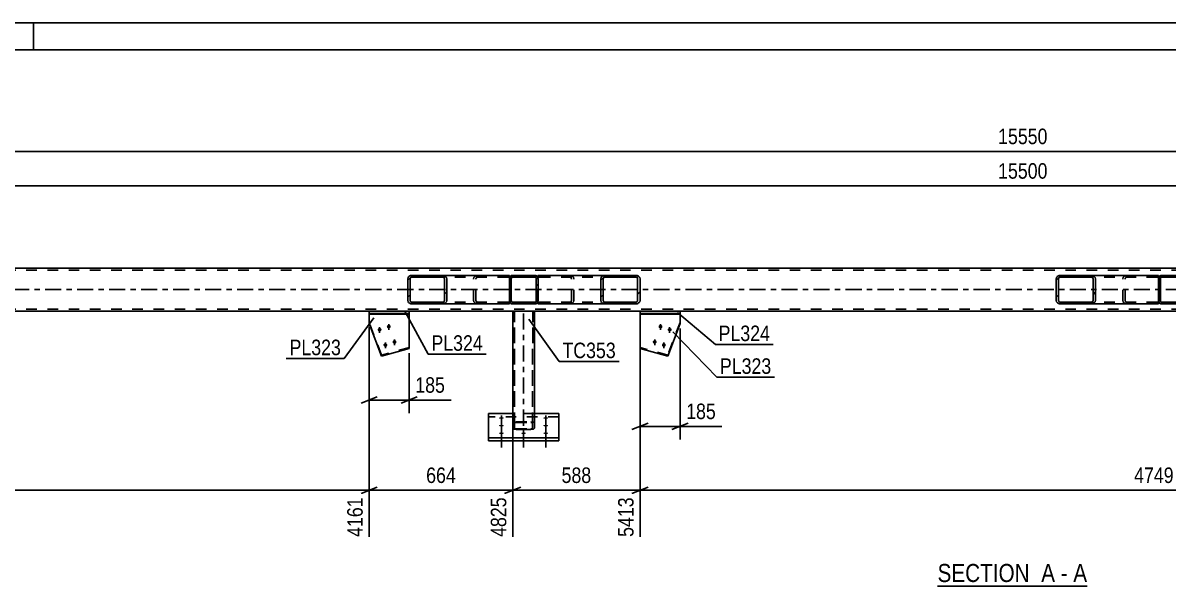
# Model space of a CAD drawing. Header units: millimetres. Extents: x -107 to 734, y -429 to 165.
# Drawn here: x 102.5 to 314.1, y 61.3 to 165.3 of the extents above; entities that cross this region are included whole.
import ezdxf

# ---------------------------------------------------------------- set-up
doc = ezdxf.new("R2010")
doc.units = ezdxf.units.MM
doc.linetypes.add('DXK_LINE_DOT2', pattern=[3.9198, 1.9599, -1.9599])
doc.linetypes.add('DXK_LINE_DOT3', pattern=[5.9187, 2.979, -0.9799, 0.9799, -0.9799])
doc.styles.add('Arial Narrow', font='ARIALN.TTF', dxfattribs={"height": 0.2})

# ---------------------------------------------------------------- blocks, each defined once
blk = doc.blocks.new('Unknown-761544594-1163')
at = {"color": 5, "linetype": 'Continuous'}
for p, q in [((734.4, 165.33), (-106.6, 165.33)), ((104.4, 160.33), (104.4, 165.33)), ((729.4, 160.33), (-101.6, 160.33))]:
    blk.add_line(p, q, dxfattribs=at)
blk = doc.blocks.new('Unknown-761544594-19 - 4872')
at = {"color": 6, "linetype": 'Continuous'}
blk.add_line((271.52, 61.31), (299.17, 61.31), dxfattribs=at)
at = {"color": 0, "linetype": 'Continuous'}
blk.add_wipeout([(289.63, 62.06), (289.63, 65.56), (271.52, 65.56), (271.52, 62.06)], dxfattribs=at)
at = {"color": 7, "linetype": 'Continuous', "style": 'Arial Narrow'}
blk.add_text('SECTION ', height=3.34, dxfattribs=at).set_placement((271.52, 62.06))
at = {"color": 0, "linetype": 'Continuous'}
blk.add_wipeout([(293.24, 62.06), (293.24, 65.56), (290.68, 65.56), (290.68, 62.06)], dxfattribs=at)
at = {"color": 7, "linetype": 'Continuous', "style": 'Arial Narrow'}
blk.add_text('A', height=3.34, dxfattribs=at).set_placement((290.68, 62.06))
at = {"color": 0, "linetype": 'Continuous'}
blk.add_wipeout([(295.56, 62.06), (295.56, 65.56), (294.29, 65.56), (294.29, 62.06)], dxfattribs=at)
at = {"color": 7, "linetype": 'Continuous', "style": 'Arial Narrow'}
blk.add_text('-', height=3.34, dxfattribs=at).set_placement((294.29, 62.06))
at = {"color": 0, "linetype": 'Continuous'}
blk.add_wipeout([(299.17, 62.06), (299.17, 65.56), (296.61, 65.56), (296.61, 62.06)], dxfattribs=at)
at = {"color": 7, "linetype": 'Continuous', "style": 'Arial Narrow'}
blk.add_text('A', height=3.34, dxfattribs=at).set_placement((296.61, 62.06))
blk = doc.blocks.new('Part-761544594-5014 - 4872')
at = {"color": 2, "linetype": 'Continuous'}
for p, q in [((166.46, 111.68), (166.46, 111.68)), ((166.46, 111.68), (166.46, 111.52)), ((166.46, 109.99), (166.46, 111.52)), ((166.46, 111.52), (173.85, 111.52)), ((166.46, 109.82), (166.46, 111.52)), ((173.85, 111.52), (173.85, 111.66)), ((173.85, 105.21), (173.85, 111.52)), ((166.46, 109.82), (168.73, 103.8)), ((168.73, 103.8), (173.85, 105.21))]:
    blk.add_line(p, q, dxfattribs=at)
at = {"color": 7, "linetype": 'DXK_LINE_DOT2'}
for p, q in [((166.46, 111.68), (173.85, 111.68)), ((166.46, 111.52), (166.46, 111.68)), ((173.85, 111.68), (173.85, 105.38)), ((173.85, 111.66), (173.85, 111.68)), ((168.73, 103.97), (166.46, 109.99)), ((166.46, 109.99), (166.46, 109.82)), ((173.85, 105.38), (168.73, 103.97)), ((168.73, 103.97), (168.73, 103.8)), ((173.85, 105.38), (173.85, 105.21))]:
    blk.add_line(p, q, dxfattribs=at)
blk = doc.blocks.new('Bolt-761544594-4890 - 4872')
at = {"linetype": 'Continuous'}
for points in [[(190.89, 92.2), (190.8, 92.2), (190.71, 92.21), (190.63, 92.23), (190.56, 92.25), (190.51, 92.27), (190.47, 92.3), (190.45, 92.33), (190.45, 92.36), (190.47, 92.39), (190.51, 92.42), (190.56, 92.45), (190.63, 92.47), (190.71, 92.48), (190.8, 92.49), (190.89, 92.5), (190.98, 92.49), (191.07, 92.48), (191.15, 92.47), (191.22, 92.45), (191.27, 92.42), (191.31, 92.39), (191.33, 92.36), (191.33, 92.33), (191.31, 92.3), (191.27, 92.27), (191.22, 92.25), (191.15, 92.23), (191.07, 92.21), (190.98, 92.2)], [(190.89, 90.79), (190.8, 90.8), (190.71, 90.81), (190.63, 90.82), (190.57, 90.84), (190.51, 90.87), (190.47, 90.9), (190.46, 90.93), (190.46, 90.96), (190.47, 90.99), (190.51, 91.02), (190.57, 91.05), (190.63, 91.07), (190.71, 91.08), (190.8, 91.09), (190.89, 91.1), (190.98, 91.09), (191.07, 91.08), (191.15, 91.07), (191.22, 91.05), (191.27, 91.02), (191.31, 90.99), (191.33, 90.96), (191.33, 90.93), (191.31, 90.9), (191.27, 90.87), (191.22, 90.84), (191.15, 90.82), (191.07, 90.81), (190.98, 90.8)], [(199.09, 92.2), (199, 92.2), (198.91, 92.21), (198.83, 92.23), (198.76, 92.25), (198.71, 92.27), (198.67, 92.3), (198.65, 92.33), (198.65, 92.36), (198.67, 92.39), (198.71, 92.42), (198.76, 92.45), (198.83, 92.47), (198.91, 92.48), (199, 92.49), (199.09, 92.5), (199.18, 92.49), (199.27, 92.48), (199.35, 92.47), (199.42, 92.45), (199.47, 92.42), (199.51, 92.39), (199.53, 92.36), (199.53, 92.33), (199.51, 92.3), (199.47, 92.27), (199.42, 92.25), (199.35, 92.23), (199.27, 92.21), (199.18, 92.2)], [(199.09, 90.79), (199, 90.8), (198.91, 90.81), (198.83, 90.82), (198.77, 90.84), (198.71, 90.87), (198.67, 90.9), (198.66, 90.93), (198.66, 90.96), (198.67, 90.99), (198.71, 91.02), (198.77, 91.05), (198.83, 91.07), (198.91, 91.08), (199, 91.09), (199.09, 91.1), (199.18, 91.09), (199.27, 91.08), (199.35, 91.07), (199.42, 91.05), (199.47, 91.02), (199.51, 90.99), (199.53, 90.96), (199.53, 90.93), (199.51, 90.9), (199.47, 90.87), (199.42, 90.84), (199.35, 90.82), (199.27, 90.81), (199.18, 90.8)], [(190.9, 89.39), (190.81, 89.4), (190.72, 89.4), (190.64, 89.42), (190.57, 89.44), (190.52, 89.47), (190.48, 89.5), (190.46, 89.53), (190.46, 89.56), (190.48, 89.59), (190.52, 89.62), (190.57, 89.64), (190.64, 89.66), (190.72, 89.68), (190.81, 89.69), (190.9, 89.69), (190.99, 89.69), (191.08, 89.68), (191.16, 89.66), (191.22, 89.64), (191.28, 89.62), (191.32, 89.59), (191.34, 89.56), (191.34, 89.53), (191.32, 89.5), (191.28, 89.47), (191.22, 89.44), (191.16, 89.42), (191.08, 89.4), (190.99, 89.4)], [(195, 89.39), (194.91, 89.4), (194.82, 89.4), (194.74, 89.42), (194.67, 89.44), (194.62, 89.47), (194.58, 89.5), (194.56, 89.53), (194.56, 89.56), (194.58, 89.59), (194.62, 89.62), (194.67, 89.64), (194.74, 89.66), (194.82, 89.68), (194.91, 89.69), (195, 89.69), (195.09, 89.69), (195.18, 89.68), (195.26, 89.66), (195.32, 89.64), (195.38, 89.62), (195.42, 89.59), (195.44, 89.56), (195.44, 89.53), (195.42, 89.5), (195.38, 89.47), (195.32, 89.44), (195.26, 89.42), (195.18, 89.4), (195.09, 89.4)], [(199.1, 89.39), (199.01, 89.4), (198.92, 89.4), (198.84, 89.42), (198.77, 89.44), (198.72, 89.47), (198.68, 89.5), (198.66, 89.53), (198.66, 89.56), (198.68, 89.59), (198.72, 89.62), (198.77, 89.64), (198.84, 89.66), (198.92, 89.68), (199.01, 89.69), (199.1, 89.69), (199.19, 89.69), (199.28, 89.68), (199.36, 89.66), (199.42, 89.64), (199.48, 89.62), (199.52, 89.59), (199.54, 89.56), (199.54, 89.53), (199.52, 89.5), (199.48, 89.47), (199.42, 89.44), (199.36, 89.42), (199.28, 89.4), (199.19, 89.4)]]:
    blk.add_hatch(color=1, dxfattribs=at).paths.add_polyline_path(points)
at = {"color": 1, "linetype": 'Continuous'}
for p, q in [((190.89, 92.84), (190.89, 89.72)), ((190.89, 91.43), (190.89, 88.31)), ((199.09, 92.84), (199.09, 89.72)), ((199.09, 91.43), (199.09, 88.31)), ((190.9, 90.03), (190.9, 86.91)), ((195, 90.03), (195, 86.91)), ((199.1, 90.03), (199.1, 86.91))]:
    blk.add_line(p, q, dxfattribs=at)
at = {"color": 1, "linetype": 'DXK_LINE_DOT2'}
blk.add_line((194.99, 92.84), (194.99, 89.72), dxfattribs=at)
blk = doc.blocks.new('Part-761544594-5010 - 4872')
at = {"linetype": 'Continuous'}
h = blk.add_hatch(dxfattribs=at)
h.set_pattern_fill('', scale=0.7, style=0, pattern_type=0)
h.set_pattern_definition([(45, (174.4529, 118.7013), (-1.57154, 1.57154), [])])
h.paths.add_polyline_path([(179.94, 118.7), (174.45, 118.7), (174.12, 118.65), (173.83, 118.51), (173.64, 118.31), (173.58, 118.06), (173.58, 114.06), (173.64, 113.82), (173.83, 113.61), (174.12, 113.47), (174.45, 113.42), (179.94, 113.42), (180.27, 113.47), (180.56, 113.61), (180.75, 113.82), (180.82, 114.06), (180.82, 118.06), (180.75, 118.31), (180.56, 118.51), (180.27, 118.65)])
h.paths.add_polyline_path([(180.25, 118.29), (180.34, 118.18), (180.38, 118.06), (180.38, 114.06), (180.34, 113.94), (180.25, 113.84), (180.11, 113.77), (179.94, 113.74), (174.45, 113.74), (174.28, 113.77), (174.14, 113.84), (174.05, 113.94), (174.01, 114.06), (174.01, 118.06), (174.05, 118.18), (174.14, 118.29), (174.28, 118.36), (174.45, 118.38), (179.94, 118.38), (180.11, 118.36)])
at = {"color": 2, "linetype": 'Continuous'}
for p, q in [((174.45, 118.7), (174.12, 118.65)), ((174.45, 118.7), (179.94, 118.7)), ((192.12, 118.7), (179.94, 118.7)), ((180.27, 118.65), (179.94, 118.7)), ((192.12, 118.7), (192.37, 118.66)), ((192.37, 118.66), (192.37, 118.65)), ((192.37, 118.65), (192.37, 118.51)), ((173.64, 118.31), (173.58, 118.06)), ((173.58, 114.06), (173.58, 118.06)), ((174.01, 118.06), (174.05, 118.18)), ((174.01, 114.06), (174.01, 118.06)), ((174.28, 118.36), (174.45, 118.38)), ((174.45, 118.38), (179.94, 118.38)), ((179.94, 118.38), (180.11, 118.36)), ((180.34, 118.18), (180.38, 118.06)), ((180.38, 114.06), (180.38, 118.06)), ((180.82, 118.06), (180.75, 118.31)), ((180.82, 114.06), (180.82, 118.06)), ((192.37, 118.51), (192.37, 118.31)), ((192.37, 118.31), (192.37, 118.06)), ((192.37, 114.06), (192.37, 118.06)), ((173.58, 114.06), (173.64, 113.82)), ((174.05, 113.94), (174.01, 114.06)), ((174.12, 113.47), (174.45, 113.42)), ((174.45, 113.74), (174.28, 113.77)), ((174.45, 113.74), (179.94, 113.74)), ((174.45, 113.42), (179.94, 113.42)), ((180.11, 113.77), (179.94, 113.74)), ((179.94, 113.42), (180.27, 113.47)), ((192.12, 113.42), (179.94, 113.42)), ((180.38, 114.06), (180.34, 113.94)), ((180.75, 113.82), (180.82, 114.06)), ((192.12, 113.42), (192.37, 113.46)), ((192.37, 114.06), (192.37, 113.82)), ((192.37, 113.82), (192.37, 113.61)), ((192.37, 113.61), (192.37, 113.47)), ((192.37, 113.47), (192.37, 113.46))]:
    blk.add_line(p, q, dxfattribs=at)
at = {"color": 7, "linetype": 'DXK_LINE_DOT2'}
for p, q in [((179.94, 118.7), (174.45, 118.7)), ((186.29, 118.65), (186.63, 118.7)), ((192.37, 118.66), (192.37, 118.31)), ((192.12, 118.38), (174.45, 118.38)), ((185.75, 118.06), (185.81, 118.31)), ((185.75, 114.06), (185.75, 118.06)), ((186.22, 118.18), (186.19, 118.06)), ((186.19, 114.06), (186.19, 118.06)), ((186.63, 118.38), (186.46, 118.36)), ((192.28, 118.36), (192.12, 118.38)), ((192.37, 118.31), (192.28, 118.36)), ((192.37, 118.29), (192.37, 118.31)), ((192.37, 118.18), (192.37, 118.29)), ((192.37, 118.06), (192.37, 118.18)), ((192.37, 114.06), (192.37, 118.06)), ((192.12, 113.74), (174.45, 113.74)), ((179.94, 113.42), (174.45, 113.42)), ((185.81, 113.82), (185.75, 114.06)), ((186.19, 114.06), (186.22, 113.94)), ((186.63, 113.42), (186.29, 113.47)), ((186.46, 113.77), (186.63, 113.74)), ((192.12, 113.74), (192.28, 113.77)), ((192.28, 113.77), (192.37, 113.81)), ((192.37, 113.94), (192.37, 114.06)), ((192.37, 113.84), (192.37, 113.94)), ((192.37, 113.81), (192.37, 113.84)), ((192.37, 113.46), (192.37, 113.81))]:
    blk.add_line(p, q, dxfattribs=at)
at = {"color": 2, "linetype": 'Continuous'}
for centre, radius, start, end in [((174.32, 117.88), 0.801, 104.5769, 147.6241), ((180.07, 117.88), 0.801, 32.3759, 75.4231), ((174.39, 117.97), 0.401, 104.5769, 147.6241), ((180.01, 117.97), 0.401, 32.3759, 75.4231), ((174.32, 114.25), 0.801, 212.3759, 255.4231), ((174.39, 114.15), 0.401, 212.3759, 255.4231), ((180.01, 114.15), 0.401, 284.5769, 327.6241), ((180.07, 114.25), 0.801, 284.5769, 327.6241)]:
    blk.add_arc(centre, radius, start, end, dxfattribs=at)
at = {"color": 7, "linetype": 'DXK_LINE_DOT2'}
for centre, radius, start, end in [((186.49, 117.88), 0.802, 104.5548, 147.5896), ((186.56, 117.97), 0.401, 104.5548, 147.5896), ((186.49, 114.25), 0.802, 212.4104, 255.4452), ((186.56, 114.15), 0.401, 212.4104, 255.4452)]:
    blk.add_arc(centre, radius, start, end, dxfattribs=at)
blk = doc.blocks.new('Part-761544594-5017 - 4872')
at = {"color": 2, "linetype": 'Continuous'}
for p, q in [((216.53, 111.68), (216.53, 111.68)), ((216.53, 111.68), (216.53, 111.52)), ((216.53, 105.38), (216.53, 111.52)), ((216.53, 111.52), (223.92, 111.52)), ((216.53, 105.21), (216.53, 111.52)), ((223.92, 111.52), (223.92, 111.66)), ((223.92, 109.82), (223.92, 111.52)), ((221.65, 103.8), (223.92, 109.82)), ((216.53, 105.21), (221.65, 103.8))]:
    blk.add_line(p, q, dxfattribs=at)
at = {"color": 7, "linetype": 'DXK_LINE_DOT2'}
for p, q in [((216.53, 111.68), (223.92, 111.68)), ((216.53, 111.52), (216.53, 111.68)), ((223.92, 111.68), (223.92, 109.99)), ((223.92, 111.66), (223.92, 111.68)), ((223.92, 109.99), (221.65, 103.97)), ((223.92, 109.99), (223.92, 109.82)), ((221.65, 103.97), (216.53, 105.38)), ((216.53, 105.38), (216.53, 105.21)), ((221.65, 103.97), (221.65, 103.8))]:
    blk.add_line(p, q, dxfattribs=at)
blk = doc.blocks.new('Bolt-761544594-4889 - 4872')
at = {"linetype": 'Continuous'}
for points in [[(220.31, 109.57), (220.38, 109.57), (220.45, 109.54), (220.52, 109.51), (220.57, 109.46), (220.62, 109.4), (220.65, 109.34), (220.66, 109.27), (220.66, 109.2), (220.65, 109.13), (220.62, 109.07), (220.57, 109.01), (220.52, 108.96), (220.45, 108.93), (220.38, 108.9), (220.31, 108.9), (220.23, 108.9), (220.16, 108.93), (220.1, 108.96), (220.04, 109.01), (219.99, 109.06), (219.96, 109.13), (219.95, 109.2), (219.95, 109.27), (219.96, 109.34), (219.99, 109.4), (220.04, 109.46), (220.09, 109.51), (220.16, 109.54), (220.23, 109.57)], [(222, 109.01), (222.08, 109), (222.15, 108.98), (222.21, 108.94), (222.27, 108.9), (222.31, 108.84), (222.34, 108.77), (222.36, 108.71), (222.36, 108.63), (222.35, 108.57), (222.31, 108.5), (222.27, 108.44), (222.21, 108.4), (222.15, 108.36), (222.08, 108.34), (222, 108.33), (221.93, 108.34), (221.86, 108.36), (221.79, 108.39), (221.74, 108.44), (221.69, 108.5), (221.66, 108.56), (221.64, 108.63), (221.64, 108.7), (221.66, 108.77), (221.69, 108.84), (221.73, 108.89), (221.79, 108.94), (221.86, 108.98), (221.93, 109)], [(219.23, 106.74), (219.31, 106.73), (219.38, 106.71), (219.45, 106.68), (219.5, 106.63), (219.55, 106.57), (219.58, 106.51), (219.59, 106.44), (219.59, 106.37), (219.58, 106.3), (219.55, 106.23), (219.5, 106.18), (219.45, 106.13), (219.38, 106.09), (219.31, 106.07), (219.24, 106.06), (219.16, 106.07), (219.09, 106.09), (219.02, 106.13), (218.97, 106.17), (218.92, 106.23), (218.89, 106.3), (218.88, 106.36), (218.88, 106.44), (218.89, 106.5), (218.92, 106.57), (218.97, 106.63), (219.02, 106.67), (219.09, 106.71), (219.16, 106.73)], [(220.93, 106.17), (221.01, 106.17), (221.08, 106.14), (221.14, 106.11), (221.2, 106.06), (221.24, 106.01), (221.27, 105.94), (221.29, 105.87), (221.29, 105.8), (221.27, 105.73), (221.24, 105.67), (221.2, 105.61), (221.14, 105.56), (221.08, 105.53), (221.01, 105.5), (220.93, 105.5), (220.86, 105.5), (220.79, 105.53), (220.72, 105.56), (220.66, 105.61), (220.62, 105.67), (220.59, 105.73), (220.57, 105.8), (220.57, 105.87), (220.59, 105.94), (220.62, 106), (220.66, 106.06), (220.72, 106.11), (220.78, 106.14), (220.86, 106.17)]]:
    blk.add_hatch(color=1, dxfattribs=at).paths.add_polyline_path(points)
at = {"color": 1, "linetype": 'Continuous'}
for p, q in [((220.3, 109.67), (220.31, 108.65)), ((222, 109.11), (222, 108.08)), ((219.23, 106.84), (219.24, 105.81)), ((220.93, 106.27), (220.93, 105.25))]:
    blk.add_line(p, q, dxfattribs=at)
blk = doc.blocks.new('Part-761544594-4912 - 4872')
at = {"color": 7, "linetype": 'DXK_LINE_DOT2'}
for p, q in [((563.65, 119.66), (0, 119.66)), ((563.65, 112.46), (0, 112.46))]:
    blk.add_line(p, q, dxfattribs=at)
at = {"color": 2, "linetype": 'Continuous'}
for p, q in [((563.65, 120.06), (0.01, 120.06)), ((563.65, 112.06), (4.81, 112.06))]:
    blk.add_line(p, q, dxfattribs=at)
at = {"color": 7, "linetype": 'DXK_LINE_DOT3'}
blk.add_line((0.01, 116.06), (563.65, 116.06), dxfattribs=at)
blk = doc.blocks.new('Part-761544594-4978 - 4872')
at = {"linetype": 'Continuous'}
h = blk.add_hatch(dxfattribs=at)
h.set_pattern_fill('', scale=0.7, style=0, pattern_type=0)
h.set_pattern_definition([(45, (193.0275, 118.7013), (-1.57154, 1.57154), [])])
h.paths.add_polyline_path([(197.03, 118.7), (193.03, 118.7), (192.78, 118.65), (192.57, 118.51), (192.44, 118.31), (192.39, 118.06), (192.39, 114.06), (192.44, 113.82), (192.57, 113.61), (192.78, 113.47), (193.03, 113.42), (197.03, 113.42), (197.27, 113.47), (197.48, 113.61), (197.62, 113.82), (197.67, 114.06), (197.67, 118.06), (197.62, 118.31), (197.48, 118.51), (197.27, 118.65)])
h.paths.add_polyline_path([(197.25, 118.29), (197.32, 118.18), (197.35, 118.06), (197.35, 114.06), (197.32, 113.94), (197.25, 113.84), (197.15, 113.77), (197.03, 113.74), (193.03, 113.74), (192.91, 113.77), (192.8, 113.84), (192.73, 113.94), (192.71, 114.06), (192.71, 118.06), (192.73, 118.18), (192.8, 118.29), (192.91, 118.36), (193.03, 118.38), (197.03, 118.38), (197.15, 118.36)])
at = {"color": 2, "linetype": 'Continuous'}
for p, q in [((192.77, 118.65), (193.01, 118.7)), ((193.03, 118.7), (192.78, 118.65)), ((193.01, 118.7), (193.03, 118.7)), ((193.03, 118.7), (193.01, 118.7)), ((193.03, 118.7), (197.03, 118.7)), ((197.27, 118.65), (197.03, 118.7)), ((192.37, 118.06), (192.42, 118.31)), ((192.37, 118.06), (192.39, 118.06)), ((192.44, 118.31), (192.39, 118.06)), ((192.39, 114.06), (192.39, 118.06)), ((192.71, 118.06), (192.73, 118.18)), ((192.71, 114.06), (192.71, 118.06)), ((192.91, 118.36), (193.03, 118.38)), ((193.03, 118.38), (197.03, 118.38)), ((197.14, 118.36), (197.01, 118.38)), ((197.03, 118.38), (197.15, 118.36)), ((197.33, 118.06), (197.31, 118.18)), ((197.32, 118.18), (197.35, 118.06)), ((197.33, 118.06), (197.35, 118.06)), ((197.33, 114.06), (197.33, 118.06)), ((197.35, 114.06), (197.35, 118.06)), ((197.67, 118.06), (197.62, 118.31)), ((197.67, 114.06), (197.67, 118.06)), ((192.37, 114.06), (192.39, 114.06)), ((192.42, 113.82), (192.37, 114.06)), ((192.39, 114.06), (192.44, 113.82)), ((192.73, 113.94), (192.71, 114.06)), ((193.01, 113.42), (192.77, 113.47)), ((192.78, 113.47), (193.03, 113.42)), ((193.03, 113.74), (192.91, 113.77)), ((193.01, 113.42), (193.03, 113.42)), ((193.03, 113.42), (193.01, 113.42)), ((193.03, 113.74), (197.03, 113.74)), ((193.03, 113.42), (197.03, 113.42)), ((197.01, 113.74), (197.14, 113.77)), ((197.15, 113.77), (197.03, 113.74)), ((197.03, 113.42), (197.27, 113.47)), ((197.31, 113.94), (197.33, 114.06)), ((197.35, 114.06), (197.32, 113.94)), ((197.33, 114.06), (197.35, 114.06)), ((197.62, 113.82), (197.67, 114.06))]:
    blk.add_line(p, q, dxfattribs=at)
at = {"color": 7, "linetype": 'DXK_LINE_DOT2'}
for p, q in [((193.03, 118.7), (197.03, 118.7)), ((197.01, 118.7), (197.26, 118.65)), ((192.37, 114.06), (192.37, 118.06)), ((192.37, 118.06), (192.37, 118.06)), ((192.37, 118.06), (192.37, 118.06)), ((192.72, 118.18), (192.69, 118.06)), ((192.69, 118.06), (192.71, 118.06)), ((192.69, 114.06), (192.69, 118.06)), ((193.01, 118.38), (192.89, 118.36)), ((193.01, 118.38), (193.03, 118.38)), ((193.01, 118.38), (197.01, 118.38)), ((197.01, 118.38), (197.03, 118.38)), ((197.6, 118.31), (197.65, 118.06)), ((197.65, 114.06), (197.65, 118.06)), ((197.65, 118.06), (197.67, 118.06)), ((192.37, 114.06), (192.37, 114.06)), ((192.37, 114.06), (192.37, 114.06)), ((192.69, 114.06), (192.71, 114.06)), ((192.69, 114.06), (192.72, 113.94)), ((192.89, 113.77), (193.01, 113.74)), ((193.01, 113.74), (193.03, 113.74)), ((193.01, 113.74), (197.01, 113.74)), ((193.03, 113.42), (197.03, 113.42)), ((197.01, 113.74), (197.03, 113.74)), ((197.26, 113.47), (197.01, 113.42)), ((197.65, 114.06), (197.6, 113.82)), ((197.65, 114.06), (197.67, 114.06))]:
    blk.add_line(p, q, dxfattribs=at)
at = {"color": 2, "linetype": 'Continuous'}
for centre, radius, start, end in [((193.01, 118.06), 0.64, 112.5, 157.5), ((193.03, 118.06), 0.64, 112.5, 157.5), ((197.03, 118.06), 0.64, 22.5, 67.5), ((193.03, 118.06), 0.32, 112.5, 157.5), ((197.01, 118.06), 0.32, 22.5, 67.5), ((197.03, 118.06), 0.32, 22.5, 67.5), ((193.01, 114.06), 0.64, 202.5, 247.5), ((193.03, 114.06), 0.64, 202.5, 247.5), ((193.03, 114.06), 0.32, 202.5, 247.5), ((197.01, 114.06), 0.32, 292.5, 337.5), ((197.03, 114.06), 0.32, 292.5, 337.5), ((197.03, 114.06), 0.64, 292.5, 337.5)]:
    blk.add_arc(centre, radius, start, end, dxfattribs=at)
at = {"color": 7, "linetype": 'DXK_LINE_DOT2'}
for centre, radius, start, end in [((197.01, 118.06), 0.64, 22.5, 67.5), ((193.01, 118.06), 0.32, 112.5, 157.5), ((193.01, 114.06), 0.32, 202.5, 247.5), ((197.01, 114.06), 0.64, 292.5, 337.5)]:
    blk.add_arc(centre, radius, start, end, dxfattribs=at)
blk = doc.blocks.new('Bolt-761544594-4923 - 4872')
at = {"linetype": 'Continuous'}
for points in [[(168.38, 109.01), (168.45, 109), (168.52, 108.98), (168.59, 108.94), (168.65, 108.9), (168.69, 108.84), (168.72, 108.78), (168.74, 108.71), (168.74, 108.64), (168.72, 108.57), (168.69, 108.5), (168.65, 108.44), (168.59, 108.4), (168.53, 108.36), (168.46, 108.34), (168.38, 108.33), (168.31, 108.34), (168.23, 108.36), (168.17, 108.4), (168.11, 108.44), (168.07, 108.5), (168.04, 108.56), (168.02, 108.63), (168.02, 108.7), (168.04, 108.77), (168.07, 108.84), (168.11, 108.9), (168.17, 108.94), (168.23, 108.98), (168.3, 109)], [(170.08, 109.57), (170.15, 109.57), (170.22, 109.54), (170.29, 109.51), (170.34, 109.46), (170.39, 109.4), (170.42, 109.34), (170.43, 109.27), (170.43, 109.2), (170.42, 109.13), (170.39, 109.07), (170.34, 109.01), (170.29, 108.96), (170.22, 108.93), (170.15, 108.9), (170.08, 108.9), (170, 108.9), (169.93, 108.93), (169.87, 108.96), (169.81, 109.01), (169.76, 109.06), (169.73, 109.13), (169.72, 109.2), (169.72, 109.27), (169.73, 109.34), (169.76, 109.4), (169.81, 109.46), (169.86, 109.51), (169.93, 109.54), (170, 109.57)], [(169.45, 106.17), (169.52, 106.17), (169.59, 106.14), (169.66, 106.11), (169.71, 106.06), (169.76, 106.01), (169.79, 105.94), (169.81, 105.87), (169.81, 105.8), (169.79, 105.73), (169.76, 105.67), (169.72, 105.61), (169.66, 105.56), (169.59, 105.53), (169.52, 105.5), (169.45, 105.5), (169.37, 105.5), (169.3, 105.53), (169.24, 105.56), (169.18, 105.61), (169.14, 105.67), (169.11, 105.73), (169.09, 105.8), (169.09, 105.87), (169.1, 105.94), (169.13, 106), (169.18, 106.06), (169.23, 106.11), (169.3, 106.14), (169.37, 106.17)], [(171.14, 106.74), (171.22, 106.73), (171.29, 106.71), (171.35, 106.67), (171.41, 106.63), (171.46, 106.57), (171.49, 106.51), (171.5, 106.44), (171.5, 106.37), (171.49, 106.3), (171.46, 106.23), (171.41, 106.17), (171.36, 106.13), (171.29, 106.09), (171.22, 106.07), (171.15, 106.06), (171.07, 106.07), (171, 106.09), (170.93, 106.13), (170.88, 106.17), (170.83, 106.23), (170.8, 106.29), (170.79, 106.36), (170.79, 106.43), (170.8, 106.5), (170.83, 106.57), (170.88, 106.63), (170.93, 106.67), (171, 106.71), (171.07, 106.73)]]:
    blk.add_hatch(color=1, dxfattribs=at).paths.add_polyline_path(points)
at = {"color": 1, "linetype": 'Continuous'}
for p, q in [((168.38, 109.11), (168.38, 108.08)), ((170.07, 109.67), (170.08, 108.65)), ((169.45, 106.27), (169.45, 105.25)), ((171.14, 106.84), (171.15, 105.81))]:
    blk.add_line(p, q, dxfattribs=at)
blk = doc.blocks.new('Part-761544594-4990 - 4872')
at = {"color": 2, "linetype": 'Continuous'}
for p, q in [((192.99, 90.48), (193, 112.06)), ((192.99, 91.41), (193, 112.06)), ((196.99, 90.48), (197, 112.06)), ((192.99, 90.48), (192.99, 91.41)), ((193.04, 90.4), (192.99, 90.48)), ((193.18, 90.32), (193.04, 90.4)), ((193.39, 90.28), (193.18, 90.32)), ((193.64, 90.26), (193.39, 90.28)), ((193.64, 90.26), (196.36, 90.26)), ((196.6, 90.28), (196.36, 90.26)), ((196.81, 90.32), (196.6, 90.28)), ((196.95, 90.4), (196.81, 90.32)), ((196.99, 90.48), (196.95, 90.4))]:
    blk.add_line(p, q, dxfattribs=at)
at = {"color": 7, "linetype": 'DXK_LINE_DOT2'}
for p, q in [((197, 112.06), (193, 112.06)), ((193.31, 91.41), (193.32, 112.06)), ((193.31, 90.48), (193.32, 112.06)), ((196.67, 91.41), (196.68, 112.06)), ((196.67, 90.48), (196.68, 112.06)), ((196.99, 91.41), (197, 112.06)), ((197, 112.06), (197, 112.06)), ((192.99, 91.41), (193.04, 91.49)), ((193.04, 91.49), (193.18, 91.56)), ((193.18, 91.56), (193.39, 91.61)), ((193.34, 91.45), (193.31, 91.41)), ((193.31, 90.48), (193.31, 91.41)), ((193.41, 91.49), (193.34, 91.45)), ((193.39, 91.61), (193.63, 91.63)), ((193.51, 91.51), (193.41, 91.49)), ((193.63, 91.52), (193.51, 91.51)), ((193.63, 91.63), (196.35, 91.63)), ((193.63, 91.52), (196.35, 91.52)), ((196.35, 91.63), (196.6, 91.61)), ((196.35, 91.52), (196.36, 91.52)), ((196.36, 91.52), (196.47, 91.51)), ((196.47, 91.51), (196.58, 91.49)), ((196.58, 91.49), (196.6, 91.48)), ((196.6, 91.61), (196.8, 91.56)), ((196.6, 91.48), (196.65, 91.45)), ((196.67, 91.41), (196.65, 91.45)), ((196.67, 90.48), (196.67, 91.41)), ((196.8, 91.56), (196.94, 91.49)), ((196.94, 91.49), (196.99, 91.41)), ((196.99, 90.48), (196.99, 91.41)), ((193.31, 90.48), (193.34, 90.44)), ((193.34, 90.44), (193.41, 90.4)), ((193.41, 90.4), (193.51, 90.38)), ((193.51, 90.38), (193.63, 90.37)), ((193.63, 90.37), (196.35, 90.37)), ((196.35, 90.37), (196.48, 90.38)), ((196.48, 90.38), (196.58, 90.4)), ((196.58, 90.4), (196.65, 90.44)), ((196.65, 90.44), (196.67, 90.48))]:
    blk.add_line(p, q, dxfattribs=at)
at = {"color": 7, "linetype": 'DXK_LINE_DOT3'}
blk.add_line((194.99, 90.94), (195, 112.06), dxfattribs=at)
blk = doc.blocks.new('Part-761544594-5007 - 4872')
at = {"linetype": 'Continuous'}
h = blk.add_hatch(dxfattribs=at)
h.set_pattern_fill('', scale=0.7, style=0, pattern_type=0)
h.set_pattern_definition([(45, (210.1483, 118.7013), (-1.57154, 1.57154), [])])
h.paths.add_polyline_path([(215.65, 118.7), (210.15, 118.7), (209.81, 118.65), (209.53, 118.51), (209.34, 118.31), (209.27, 118.06), (209.27, 114.06), (209.34, 113.82), (209.53, 113.61), (209.81, 113.47), (210.15, 113.42), (215.65, 113.42), (215.98, 113.47), (216.27, 113.61), (216.46, 113.82), (216.52, 114.06), (216.52, 118.06), (216.46, 118.31), (216.27, 118.51), (215.98, 118.65)])
h.paths.add_polyline_path([(215.96, 118.29), (216.05, 118.18), (216.08, 118.06), (216.08, 114.06), (216.05, 113.94), (215.96, 113.84), (215.81, 113.77), (215.65, 113.74), (210.15, 113.74), (209.98, 113.77), (209.84, 113.84), (209.74, 113.94), (209.71, 114.06), (209.71, 118.06), (209.74, 118.18), (209.84, 118.29), (209.98, 118.36), (210.15, 118.38), (215.65, 118.38), (215.81, 118.36)])
at = {"color": 2, "linetype": 'Continuous'}
for p, q in [((197.65, 118.66), (197.91, 118.7)), ((197.65, 118.65), (197.65, 118.66)), ((197.65, 118.51), (197.65, 118.65)), ((210.15, 118.7), (197.91, 118.7)), ((210.15, 118.7), (209.81, 118.65)), ((210.15, 118.7), (215.65, 118.7)), ((215.98, 118.65), (215.65, 118.7)), ((197.65, 118.51), (197.65, 118.31)), ((197.65, 118.31), (197.65, 118.51)), ((197.65, 118.31), (197.65, 118.13)), ((197.65, 118.31), (197.65, 118.29)), ((197.65, 118.29), (197.65, 118.18)), ((197.65, 118.18), (197.65, 118.13)), ((209.34, 118.31), (209.27, 118.06)), ((209.27, 114.06), (209.27, 118.06)), ((209.71, 118.06), (209.74, 118.18)), ((209.71, 114.06), (209.71, 118.06)), ((209.98, 118.36), (210.15, 118.38)), ((210.15, 118.38), (215.65, 118.38)), ((215.65, 118.38), (215.81, 118.36)), ((216.05, 118.18), (216.08, 118.06)), ((216.08, 114.06), (216.08, 118.06)), ((216.52, 118.06), (216.46, 118.31)), ((216.52, 114.06), (216.52, 118.06)), ((197.65, 113.94), (197.65, 113.99)), ((197.65, 113.82), (197.65, 113.99)), ((197.65, 113.94), (197.65, 113.84)), ((197.65, 113.84), (197.65, 113.81)), ((197.65, 113.61), (197.65, 113.82)), ((197.65, 113.61), (197.65, 113.81)), ((197.65, 113.47), (197.65, 113.61)), ((197.65, 113.46), (197.65, 113.47)), ((197.91, 113.42), (197.65, 113.46)), ((197.91, 113.42), (210.15, 113.42)), ((209.27, 114.06), (209.34, 113.82)), ((209.74, 113.94), (209.71, 114.06)), ((209.81, 113.47), (210.15, 113.42)), ((210.15, 113.74), (209.98, 113.77)), ((210.15, 113.74), (215.65, 113.74)), ((210.15, 113.42), (215.65, 113.42)), ((215.81, 113.77), (215.65, 113.74)), ((215.65, 113.42), (215.98, 113.47)), ((216.08, 114.06), (216.05, 113.94)), ((216.46, 113.82), (216.52, 114.06))]:
    blk.add_line(p, q, dxfattribs=at)
at = {"color": 7, "linetype": 'DXK_LINE_DOT2'}
for p, q in [((197.65, 118.66), (197.65, 118.51)), ((203.4, 118.7), (203.74, 118.65)), ((215.65, 118.7), (210.15, 118.7)), ((197.74, 118.36), (197.65, 118.31)), ((197.65, 118.13), (197.65, 118.06)), ((197.65, 118.13), (197.65, 118.06)), ((197.65, 114.06), (197.65, 118.06)), ((197.65, 114.06), (197.65, 118.06)), ((197.91, 118.38), (197.74, 118.36)), ((215.65, 118.38), (197.91, 118.38)), ((203.57, 118.36), (203.4, 118.38)), ((203.84, 118.06), (203.81, 118.18)), ((203.84, 114.06), (203.84, 118.06)), ((204.21, 118.31), (204.28, 118.06)), ((204.28, 114.06), (204.28, 118.06)), ((197.65, 113.99), (197.65, 114.06)), ((197.65, 113.99), (197.65, 114.06)), ((197.65, 113.81), (197.74, 113.77)), ((197.65, 113.46), (197.65, 113.61)), ((197.74, 113.77), (197.91, 113.74)), ((215.65, 113.74), (197.91, 113.74)), ((203.4, 113.74), (203.57, 113.77)), ((203.74, 113.47), (203.4, 113.42)), ((203.81, 113.94), (203.84, 114.06)), ((204.28, 114.06), (204.21, 113.82)), ((210.15, 113.42), (215.65, 113.42))]:
    blk.add_line(p, q, dxfattribs=at)
for centre, radius, start, end in [((203.54, 117.88), 0.802, 32.4104, 75.4452), ((203.47, 117.97), 0.401, 32.4104, 75.4452), ((203.47, 114.15), 0.401, 284.5548, 327.5896), ((203.54, 114.25), 0.802, 284.5548, 327.5896)]:
    blk.add_arc(centre, radius, start, end, dxfattribs=at)
at = {"color": 2, "linetype": 'Continuous'}
for centre, radius, start, end in [((210.01, 117.88), 0.803, 104.5326, 147.5549), ((215.78, 117.88), 0.803, 32.4451, 75.4674), ((210.08, 117.97), 0.401, 104.5326, 147.5549), ((215.71, 117.97), 0.401, 32.4451, 75.4674), ((210.01, 114.25), 0.803, 212.4451, 255.4674), ((210.08, 114.15), 0.401, 212.4451, 255.4674), ((215.71, 114.15), 0.401, 284.5326, 327.5549), ((215.78, 114.25), 0.803, 284.5326, 327.5549)]:
    blk.add_arc(centre, radius, start, end, dxfattribs=at)
blk = doc.blocks.new('Part-761544594-4980 - 4872')
at = {"linetype": 'Continuous'}
h = blk.add_hatch(dxfattribs=at)
h.set_pattern_fill('', scale=0.7, style=0, pattern_type=0)
h.set_pattern_definition([(45, (313.0276, 118.7013), (-1.57154, 1.57154), [])])
h.paths.add_polyline_path([(317.03, 118.7), (313.03, 118.7), (312.78, 118.65), (312.58, 118.51), (312.44, 118.31), (312.39, 118.06), (312.39, 114.06), (312.44, 113.82), (312.58, 113.61), (312.78, 113.47), (313.03, 113.42), (317.03, 113.42), (317.27, 113.47), (317.48, 113.61), (317.62, 113.82), (317.67, 114.06), (317.67, 118.06), (317.62, 118.31), (317.48, 118.51), (317.27, 118.65)])
h.paths.add_polyline_path([(317.25, 118.29), (317.32, 118.18), (317.35, 118.06), (317.35, 114.06), (317.32, 113.94), (317.25, 113.84), (317.15, 113.77), (317.03, 113.74), (313.03, 113.74), (312.91, 113.77), (312.8, 113.84), (312.73, 113.94), (312.71, 114.06), (312.71, 118.06), (312.73, 118.18), (312.8, 118.29), (312.91, 118.36), (313.03, 118.38), (317.03, 118.38), (317.15, 118.36)])
at = {"color": 2, "linetype": 'Continuous'}
for p, q in [((312.77, 118.65), (313.01, 118.7)), ((313.03, 118.7), (312.78, 118.65)), ((313.01, 118.7), (313.03, 118.7)), ((313.03, 118.7), (313.01, 118.7)), ((313.03, 118.7), (317.03, 118.7)), ((317.27, 118.65), (317.03, 118.7)), ((312.37, 118.06), (312.42, 118.31)), ((312.37, 118.06), (312.39, 118.06)), ((312.44, 118.31), (312.39, 118.06)), ((312.39, 114.06), (312.39, 118.06)), ((312.71, 118.06), (312.73, 118.18)), ((312.71, 114.06), (312.71, 118.06)), ((312.91, 118.36), (313.03, 118.38)), ((313.03, 118.38), (317.03, 118.38)), ((317.14, 118.36), (317.01, 118.38)), ((317.03, 118.38), (317.15, 118.36)), ((317.33, 118.06), (317.31, 118.18)), ((317.32, 118.18), (317.35, 118.06)), ((317.33, 118.06), (317.35, 118.06)), ((317.33, 114.06), (317.33, 118.06)), ((317.35, 114.06), (317.35, 118.06)), ((317.67, 118.06), (317.62, 118.31)), ((317.67, 114.06), (317.67, 118.06)), ((312.37, 114.06), (312.39, 114.06)), ((312.42, 113.82), (312.37, 114.06)), ((312.39, 114.06), (312.44, 113.82)), ((312.73, 113.94), (312.71, 114.06)), ((313.01, 113.42), (312.77, 113.47)), ((312.78, 113.47), (313.03, 113.42)), ((313.03, 113.74), (312.91, 113.77)), ((313.01, 113.42), (313.03, 113.42)), ((313.03, 113.42), (313.01, 113.42)), ((313.03, 113.74), (317.03, 113.74)), ((313.03, 113.42), (317.03, 113.42)), ((317.01, 113.74), (317.14, 113.77)), ((317.15, 113.77), (317.03, 113.74)), ((317.03, 113.42), (317.27, 113.47)), ((317.31, 113.94), (317.33, 114.06)), ((317.35, 114.06), (317.32, 113.94)), ((317.33, 114.06), (317.35, 114.06)), ((317.62, 113.82), (317.67, 114.06))]:
    blk.add_line(p, q, dxfattribs=at)
at = {"color": 7, "linetype": 'DXK_LINE_DOT2'}
for p, q in [((313.03, 118.7), (317.03, 118.7)), ((317.01, 118.7), (317.26, 118.65)), ((312.37, 114.06), (312.37, 118.06)), ((312.37, 118.06), (312.37, 118.06)), ((312.37, 118.06), (312.37, 118.06)), ((312.72, 118.18), (312.69, 118.06)), ((312.69, 118.06), (312.71, 118.06)), ((312.69, 114.06), (312.69, 118.06)), ((313.01, 118.38), (312.89, 118.36)), ((313.01, 118.38), (313.03, 118.38)), ((313.01, 118.38), (317.01, 118.38)), ((317.01, 118.38), (317.03, 118.38)), ((317.6, 118.31), (317.65, 118.06)), ((317.65, 114.06), (317.65, 118.06)), ((317.65, 118.06), (317.67, 118.06)), ((312.37, 114.06), (312.37, 114.06)), ((312.37, 114.06), (312.37, 114.06)), ((312.69, 114.06), (312.71, 114.06)), ((312.69, 114.06), (312.72, 113.94)), ((312.89, 113.77), (313.01, 113.74)), ((313.01, 113.74), (313.03, 113.74)), ((313.01, 113.74), (317.01, 113.74)), ((313.03, 113.42), (317.03, 113.42)), ((317.01, 113.74), (317.03, 113.74)), ((317.26, 113.47), (317.01, 113.42)), ((317.65, 114.06), (317.6, 113.82)), ((317.65, 114.06), (317.67, 114.06))]:
    blk.add_line(p, q, dxfattribs=at)
at = {"color": 2, "linetype": 'Continuous'}
for centre, radius, start, end in [((313.01, 118.06), 0.64, 112.5, 157.5), ((313.03, 118.06), 0.64, 112.5, 157.5), ((317.03, 118.06), 0.64, 22.5, 67.5), ((313.03, 118.06), 0.32, 112.5, 157.5), ((317.01, 118.06), 0.32, 22.5, 67.5), ((317.03, 118.06), 0.32, 22.5, 67.5), ((313.01, 114.06), 0.64, 202.5, 247.5), ((313.03, 114.06), 0.64, 202.5, 247.5), ((313.03, 114.06), 0.32, 202.5, 247.5), ((317.01, 114.06), 0.32, 292.5, 337.5), ((317.03, 114.06), 0.32, 292.5, 337.5), ((317.03, 114.06), 0.64, 292.5, 337.5)]:
    blk.add_arc(centre, radius, start, end, dxfattribs=at)
at = {"color": 7, "linetype": 'DXK_LINE_DOT2'}
for centre, radius, start, end in [((317.01, 118.06), 0.64, 22.5, 67.5), ((313.01, 118.06), 0.32, 112.5, 157.5), ((313.01, 114.06), 0.32, 202.5, 247.5), ((317.01, 114.06), 0.64, 292.5, 337.5)]:
    blk.add_arc(centre, radius, start, end, dxfattribs=at)
blk = doc.blocks.new('Part-761544594-4983 - 4872')
at = {"color": 2, "linetype": 'Continuous'}
for p, q in [((193, 93.17), (188.49, 93.17)), ((188.49, 93.17), (188.49, 92.57)), ((188.5, 88.72), (188.49, 93.17)), ((201.49, 93.17), (197, 93.17)), ((201.49, 93.17), (201.5, 88.72)), ((188.49, 92.57), (188.5, 88.12)), ((201.5, 88.72), (188.5, 88.72)), ((188.5, 88.12), (188.5, 88.72)), ((201.5, 88.12), (188.5, 88.12)), ((201.5, 88.72), (201.5, 88.12))]:
    blk.add_line(p, q, dxfattribs=at)
at = {"color": 7, "linetype": 'DXK_LINE_DOT2'}
for p, q in [((197, 93.17), (193, 93.17)), ((201.49, 92.57), (201.49, 93.17)), ((201.49, 92.57), (188.49, 92.57)), ((201.5, 88.12), (201.49, 92.57))]:
    blk.add_line(p, q, dxfattribs=at)
blk = doc.blocks.new('Part-761544594-4984 - 4872')
at = {"color": 2, "linetype": 'Continuous'}
for p, q in [((216.53, 111.66), (216.53, 112.06)), ((216.53, 112.06), (216.53, 111.66)), ((216.53, 111.66), (216.53, 111.66)), ((216.53, 111.66), (216.53, 111.66)), ((223.93, 111.66), (216.53, 111.66)), ((223.93, 112.06), (223.93, 111.66))]:
    blk.add_line(p, q, dxfattribs=at)
at = {"color": 7, "linetype": 'DXK_LINE_DOT2'}
for p, q in [((216.53, 112.06), (216.53, 112.06)), ((216.53, 112.06), (223.93, 112.06)), ((216.53, 111.66), (216.53, 111.66)), ((223.92, 111.66), (223.92, 112.06))]:
    blk.add_line(p, q, dxfattribs=at)
blk = doc.blocks.new('Part-761544594-4996 - 4872')
at = {"color": 2, "linetype": 'Continuous'}
for p, q in [((166.46, 111.66), (166.46, 112.06)), ((166.46, 112.06), (166.46, 111.66)), ((166.46, 111.66), (166.46, 111.66)), ((166.46, 111.66), (166.46, 111.66)), ((173.86, 111.66), (166.46, 111.66)), ((173.86, 112.06), (173.86, 111.66))]:
    blk.add_line(p, q, dxfattribs=at)
at = {"color": 7, "linetype": 'DXK_LINE_DOT2'}
for p, q in [((166.46, 112.06), (166.46, 112.06)), ((166.46, 112.06), (173.86, 112.06)), ((166.46, 111.66), (166.46, 111.66)), ((173.85, 111.66), (173.85, 112.06))]:
    blk.add_line(p, q, dxfattribs=at)
blk = doc.blocks.new('Part-761544594-5008 - 4872')
at = {"linetype": 'Continuous'}
h = blk.add_hatch(dxfattribs=at)
h.set_pattern_fill('', scale=0.7, style=0, pattern_type=0)
h.set_pattern_definition([(45, (294.3282, 118.7013), (-1.57154, 1.57154), [])])
h.paths.add_polyline_path([(299.81, 118.7), (294.33, 118.7), (293.99, 118.65), (293.71, 118.51), (293.52, 118.31), (293.45, 118.06), (293.45, 114.06), (293.52, 113.82), (293.71, 113.61), (293.99, 113.47), (294.33, 113.42), (299.81, 113.42), (300.15, 113.47), (300.43, 113.61), (300.62, 113.82), (300.69, 114.06), (300.69, 118.06), (300.62, 118.31), (300.43, 118.51), (300.15, 118.65)])
h.paths.add_polyline_path([(300.12, 118.29), (300.22, 118.18), (300.25, 118.06), (300.25, 114.06), (300.22, 113.94), (300.12, 113.84), (299.98, 113.77), (299.81, 113.74), (294.33, 113.74), (294.16, 113.77), (294.02, 113.84), (293.92, 113.94), (293.89, 114.06), (293.89, 118.06), (293.92, 118.18), (294.02, 118.29), (294.16, 118.36), (294.33, 118.38), (299.81, 118.38), (299.98, 118.36)])
at = {"color": 2, "linetype": 'Continuous'}
for p, q in [((294.33, 118.7), (293.99, 118.65)), ((294.33, 118.7), (299.81, 118.7)), ((312.12, 118.7), (299.81, 118.7)), ((300.15, 118.65), (299.81, 118.7)), ((312.12, 118.7), (312.37, 118.66)), ((312.37, 118.66), (312.37, 118.65)), ((312.37, 118.65), (312.37, 118.51)), ((293.52, 118.31), (293.45, 118.06)), ((293.45, 114.06), (293.45, 118.06)), ((293.89, 118.06), (293.92, 118.18)), ((293.89, 114.06), (293.89, 118.06)), ((294.16, 118.36), (294.33, 118.38)), ((294.33, 118.38), (299.81, 118.38)), ((299.81, 118.38), (299.98, 118.36)), ((300.22, 118.18), (300.25, 118.06)), ((300.25, 114.06), (300.25, 118.06)), ((300.69, 118.06), (300.62, 118.31)), ((300.69, 114.06), (300.69, 118.06)), ((312.37, 118.51), (312.37, 118.31)), ((312.37, 118.31), (312.37, 118.06)), ((312.37, 114.06), (312.37, 118.06)), ((293.45, 114.06), (293.52, 113.82)), ((293.92, 113.94), (293.89, 114.06)), ((293.99, 113.47), (294.33, 113.42)), ((294.33, 113.74), (294.16, 113.77)), ((294.33, 113.74), (299.81, 113.74)), ((294.33, 113.42), (299.81, 113.42)), ((299.98, 113.77), (299.81, 113.74)), ((299.81, 113.42), (300.15, 113.47)), ((312.12, 113.42), (299.81, 113.42)), ((300.25, 114.06), (300.22, 113.94)), ((300.62, 113.82), (300.69, 114.06)), ((312.12, 113.42), (312.37, 113.46)), ((312.37, 114.06), (312.37, 113.82)), ((312.37, 113.82), (312.37, 113.61)), ((312.37, 113.61), (312.37, 113.47)), ((312.37, 113.47), (312.37, 113.46))]:
    blk.add_line(p, q, dxfattribs=at)
at = {"color": 7, "linetype": 'DXK_LINE_DOT2'}
for p, q in [((299.81, 118.7), (294.33, 118.7)), ((306.29, 118.65), (306.62, 118.7)), ((312.37, 118.66), (312.37, 118.31)), ((312.12, 118.38), (294.33, 118.38)), ((305.75, 118.06), (305.81, 118.31)), ((305.75, 114.06), (305.75, 118.06)), ((306.22, 118.18), (306.19, 118.06)), ((306.19, 114.06), (306.19, 118.06)), ((306.62, 118.38), (306.46, 118.36)), ((312.28, 118.36), (312.12, 118.38)), ((312.37, 118.31), (312.28, 118.36)), ((312.37, 118.29), (312.37, 118.31)), ((312.37, 118.31), (312.37, 118.31)), ((312.37, 118.18), (312.37, 118.29)), ((312.37, 118.06), (312.37, 118.18)), ((312.37, 114.06), (312.37, 118.06)), ((312.12, 113.74), (294.33, 113.74)), ((299.81, 113.42), (294.33, 113.42)), ((305.81, 113.82), (305.75, 114.06)), ((306.19, 114.06), (306.22, 113.94)), ((306.62, 113.42), (306.29, 113.47)), ((306.46, 113.77), (306.62, 113.74)), ((312.12, 113.74), (312.28, 113.77)), ((312.28, 113.77), (312.37, 113.81)), ((312.37, 113.94), (312.37, 114.06)), ((312.37, 113.84), (312.37, 113.94)), ((312.37, 113.81), (312.37, 113.84)), ((312.37, 113.46), (312.37, 113.81))]:
    blk.add_line(p, q, dxfattribs=at)
at = {"color": 2, "linetype": 'Continuous'}
for centre, radius, start, end in [((294.19, 117.88), 0.801, 104.5769, 147.6241), ((299.95, 117.88), 0.801, 32.3759, 75.4231), ((294.26, 117.97), 0.401, 104.5769, 147.6241), ((299.88, 117.97), 0.401, 32.3759, 75.4231), ((294.19, 114.25), 0.801, 212.3759, 255.4231), ((294.26, 114.15), 0.401, 212.3759, 255.4231), ((299.88, 114.15), 0.401, 284.5769, 327.6241), ((299.95, 114.25), 0.801, 284.5769, 327.6241)]:
    blk.add_arc(centre, radius, start, end, dxfattribs=at)
at = {"color": 7, "linetype": 'DXK_LINE_DOT2'}
for centre, radius, start, end in [((306.49, 117.88), 0.802, 104.5548, 147.5896), ((306.56, 117.97), 0.401, 104.5548, 147.5896), ((306.49, 114.25), 0.802, 212.4104, 255.4452), ((306.56, 114.15), 0.401, 212.4104, 255.4452)]:
    blk.add_arc(centre, radius, start, end, dxfattribs=at)
blk = doc.blocks.new('StraightDimension-761544594-8834 - 4872')
at = {"color": 7, "linetype": 'Continuous'}
for p, q in [((223.92, 108.91), (223.92, 88.4)), ((216.53, 104.3), (216.53, 88.4)), ((215.03, 90.2), (218.03, 91.4)), ((225.42, 91.4), (222.42, 90.2)), ((216.53, 90.8), (223.92, 90.8))]:
    blk.add_line(p, q, dxfattribs=at)
at = {"color": 0}
blk.add_wipeout([(231.13, 91.55), (231.13, 95.75), (224.45, 95.75), (224.45, 91.55)], dxfattribs=at)
at = {"color": 7, "linetype": 'Continuous'}
blk.add_line((223.92, 90.8), (231.66, 90.8), dxfattribs=at)
blk.add_line((223.92, 90.8), (231.66, 90.8), dxfattribs=at)
at = {"color": 3, "style": 'Arial Narrow'}
blk.add_text('185', height=2.863, dxfattribs=at).set_placement((225.05, 92.15))
blk = doc.blocks.new('StraightDimension-761544594-7548 - 4872')
at = {"color": 7, "linetype": 'Continuous'}
blk.add_line((0.01, 135.21), (574.55, 135.21), dxfattribs=at)
at = {"color": 0}
blk.add_wipeout([(292.45, 135.96), (292.45, 140.16), (282.11, 140.16), (282.11, 135.96)], dxfattribs=at)
at = {"color": 3, "style": 'Arial Narrow'}
blk.add_text('15500', height=2.863, dxfattribs=at).set_placement((282.71, 136.56))
blk = doc.blocks.new('StraightDimension-761544594-8649 - 4872')
at = {"color": 7, "linetype": 'Continuous'}
blk.add_line((-1, 141.59), (575.55, 141.59), dxfattribs=at)
at = {"color": 0}
blk.add_wipeout([(292.45, 142.34), (292.45, 146.54), (282.11, 146.54), (282.11, 142.34)], dxfattribs=at)
at = {"color": 3, "style": 'Arial Narrow'}
blk.add_text('15550', height=2.863, dxfattribs=at).set_placement((282.71, 142.94))
blk = doc.blocks.new('StraightDimension-761544594-8787 - 4872')
at = {"color": 7, "linetype": 'Continuous'}
for p, q in [((216.53, 109.17), (216.53, 70.39)), ((406.48, 108.91), (406.48, 68.56)), ((218.03, 79.6), (215.03, 78.4)), ((216.53, 79), (406.48, 79)), ((404.98, 78.4), (407.98, 79.6))]:
    blk.add_line(p, q, dxfattribs=at)
at = {"color": 0}
blk.add_wipeout([(315.76, 79.75), (315.76, 83.95), (307.25, 83.95), (307.25, 79.75)], dxfattribs=at)
at = {"color": 0, "linetype": 'Continuous'}
blk.add_wipeout([(405.88, 78.3), (401.68, 78.3), (401.68, 67.96), (405.88, 67.96)], dxfattribs=at)
at = {"color": 3, "style": 'Arial Narrow'}
blk.add_text('4749', height=2.863, dxfattribs=at).set_placement((307.85, 80.35))
at = {"color": 3, "linetype": 'Continuous', "style": 'Arial Narrow'}
blk.add_text('10162', height=2.863, rotation=90.0002, dxfattribs=at).set_placement((405.28, 68.56))
blk = doc.blocks.new('StraightDimension-761544594-8788 - 4872')
at = {"color": 7, "linetype": 'Continuous'}
for p, q in [((216.53, 109.17), (216.53, 70.39)), ((193, 100.27), (193, 70.39)), ((194.5, 79.6), (191.5, 78.4)), ((193, 79), (216.53, 79)), ((215.03, 78.4), (218.03, 79.6))]:
    blk.add_line(p, q, dxfattribs=at)
at = {"color": 0}
blk.add_wipeout([(208.11, 79.75), (208.11, 83.95), (201.42, 83.95), (201.42, 79.75)], dxfattribs=at)
at = {"color": 0, "linetype": 'Continuous'}
blk.add_wipeout([(215.93, 78.3), (211.73, 78.3), (211.73, 69.79), (215.93, 69.79)], dxfattribs=at)
at = {"color": 3, "style": 'Arial Narrow'}
blk.add_text('588', height=2.863, dxfattribs=at).set_placement((202.02, 80.35))
at = {"color": 3, "linetype": 'Continuous', "style": 'Arial Narrow'}
blk.add_text('5413', height=2.863, rotation=90.0002, dxfattribs=at).set_placement((215.33, 70.39))
blk = doc.blocks.new('StraightDimension-761544594-8789 - 4872')
at = {"color": 7, "linetype": 'Continuous'}
for p, q in [((166.46, 109.19), (166.46, 70.39)), ((193, 100.27), (193, 70.39)), ((167.96, 79.6), (164.96, 78.4)), ((166.46, 79), (193, 79)), ((191.5, 78.4), (194.5, 79.6))]:
    blk.add_line(p, q, dxfattribs=at)
at = {"color": 0}
blk.add_wipeout([(183.07, 79.75), (183.07, 83.95), (176.39, 83.95), (176.39, 79.75)], dxfattribs=at)
at = {"color": 0, "linetype": 'Continuous'}
blk.add_wipeout([(192.4, 78.3), (188.2, 78.3), (188.2, 69.79), (192.4, 69.79)], dxfattribs=at)
at = {"color": 3, "style": 'Arial Narrow'}
blk.add_text('664', height=2.863, dxfattribs=at).set_placement((176.99, 80.35))
at = {"color": 3, "linetype": 'Continuous', "style": 'Arial Narrow'}
blk.add_text('4825', height=2.863, rotation=90.0002, dxfattribs=at).set_placement((191.8, 70.39))
blk = doc.blocks.new('StraightDimension-761544594-8790 - 4872')
at = {"color": 7, "linetype": 'Continuous'}
for p, q in [((0, 111.06), (0, 75.87)), ((166.46, 109.19), (166.46, 70.39)), ((1.5, 79.6), (-1.5, 78.4)), ((0, 79), (166.46, 79)), ((164.96, 78.4), (167.96, 79.6))]:
    blk.add_line(p, q, dxfattribs=at)
at = {"color": 0}
blk.add_wipeout([(87.49, 79.75), (87.49, 83.95), (78.97, 83.95), (78.97, 79.75)], dxfattribs=at)
at = {"color": 0, "linetype": 'Continuous'}
for points in [[(-0.6, 78.3), (-4.8, 78.3), (-4.8, 75.27), (-0.6, 75.27)], [(165.86, 78.3), (161.66, 78.3), (161.66, 69.79), (165.86, 69.79)]]:
    blk.add_wipeout(points, dxfattribs=at)
at = {"color": 3, "style": 'Arial Narrow'}
blk.add_text('4161', height=2.863, dxfattribs=at).set_placement((79.57, 80.35))
at = {"color": 3, "linetype": 'Continuous', "style": 'Arial Narrow'}
for s, height, p in [('0', 2.86, (-1.2, 75.87)), ('4161', 2.863, (165.26, 70.39))]:
    blk.add_text(s, height=height, rotation=90.0002, dxfattribs=at).set_placement(p)
blk = doc.blocks.new('StraightDimension-761544594-8829 - 4872')
at = {"color": 7, "linetype": 'Continuous'}
for p, q in [((166.46, 108.82), (166.46, 93.27)), ((173.85, 104.3), (173.85, 93.27)), ((164.96, 95.07), (167.96, 96.27)), ((166.46, 95.67), (173.85, 95.67)), ((175.35, 96.27), (172.35, 95.07))]:
    blk.add_line(p, q, dxfattribs=at)
at = {"color": 0}
blk.add_wipeout([(181.06, 96.42), (181.06, 100.62), (174.38, 100.62), (174.38, 96.42)], dxfattribs=at)
at = {"color": 7, "linetype": 'Continuous'}
blk.add_line((173.85, 95.67), (181.59, 95.67), dxfattribs=at)
blk.add_line((173.85, 95.67), (181.59, 95.67), dxfattribs=at)
at = {"color": 3, "style": 'Arial Narrow'}
blk.add_text('185', height=2.863, dxfattribs=at).set_placement((174.98, 97.02))
blk = doc.blocks.new('Mark-761544594-4986 - 4872')
at = {"color": 0}
blk.add_wipeout([(212.05, 103.41), (212.05, 106.41), (202.18, 106.41), (202.18, 103.41)], dxfattribs=at)
blk.add_wipeout([(212.05, 103.41), (212.05, 106.41), (202.18, 106.41), (202.18, 103.41)], dxfattribs=at)
at = {"color": 30, "linetype": 'Continuous'}
for p, q in [((195.99, 110.62), (201.58, 102.81)), ((201.58, 102.81), (212.65, 102.81))]:
    blk.add_line(p, q, dxfattribs=at)
at = {"color": 3, "style": 'Arial Narrow'}
blk.add_text('TC353', height=2.863, dxfattribs=at).set_placement((202.18, 103.41))
blk = doc.blocks.new('Mark-761544594-8857 - 4872')
at = {"color": 0}
blk.add_wipeout([(240.55, 106.56), (240.55, 109.56), (231.05, 109.56), (231.05, 106.56)], dxfattribs=at)
blk.add_wipeout([(240.55, 106.56), (240.55, 109.56), (231.05, 109.56), (231.05, 106.56)], dxfattribs=at)
at = {"color": 30, "linetype": 'Continuous'}
for p, q in [((223.45, 111.83), (230.45, 105.96)), ((230.45, 105.96), (241.15, 105.96))]:
    blk.add_line(p, q, dxfattribs=at)
at = {"color": 3, "style": 'Arial Narrow'}
blk.add_text('PL324', height=2.863, dxfattribs=at).set_placement((231.05, 106.56))
blk = doc.blocks.new('Mark-761544594-8860 - 4872')
at = {"color": 0}
blk.add_wipeout([(187.47, 104.77), (187.47, 107.77), (177.96, 107.77), (177.96, 104.77)], dxfattribs=at)
blk.add_wipeout([(187.47, 104.77), (187.47, 107.77), (177.96, 107.77), (177.96, 104.77)], dxfattribs=at)
at = {"color": 30, "linetype": 'Continuous'}
for p, q in [((173.12, 111.97), (177.36, 104.17)), ((177.36, 104.17), (188.07, 104.17))]:
    blk.add_line(p, q, dxfattribs=at)
at = {"color": 3, "style": 'Arial Narrow'}
blk.add_text('PL324', height=2.863, dxfattribs=at).set_placement((177.96, 104.77))
blk = doc.blocks.new('Mark-761544594-8866 - 4872')
at = {"color": 0}
blk.add_wipeout([(161.25, 103.96), (161.25, 106.96), (151.74, 106.96), (151.74, 103.96)], dxfattribs=at)
blk.add_wipeout([(161.25, 103.96), (161.25, 106.96), (151.74, 106.96), (151.74, 103.96)], dxfattribs=at)
at = {"color": 30, "linetype": 'Continuous'}
for p in [(167.33, 110.86), (151.14, 103.36)]:
    blk.add_line(p, (161.85, 103.36), dxfattribs=at)
at = {"color": 3, "style": 'Arial Narrow'}
blk.add_text('PL323', height=2.863, dxfattribs=at).set_placement((151.74, 103.96))
blk = doc.blocks.new('Mark-761544594-8875 - 4872')
at = {"color": 0}
blk.add_wipeout([(240.79, 100.51), (240.79, 103.51), (231.29, 103.51), (231.29, 100.51)], dxfattribs=at)
blk.add_wipeout([(240.79, 100.51), (240.79, 103.51), (231.29, 103.51), (231.29, 100.51)], dxfattribs=at)
at = {"color": 30, "linetype": 'Continuous'}
for p, q in [((222.56, 108.29), (230.69, 99.91)), ((230.69, 99.91), (241.39, 99.91))]:
    blk.add_line(p, q, dxfattribs=at)
at = {"color": 3, "style": 'Arial Narrow'}
blk.add_text('PL323', height=2.863, dxfattribs=at).set_placement((231.29, 100.51))

msp = doc.modelspace()

# ---------------------------------------------------------------- block references
for name in ['Unknown-761544594-1163', 'Part-761544594-4912 - 4872', 'Part-761544594-5010 - 4872', 'Part-761544594-4978 - 4872', 'Part-761544594-5007 - 4872', 'Part-761544594-5008 - 4872', 'Part-761544594-4980 - 4872', 'Part-761544594-4996 - 4872', 'Part-761544594-5014 - 4872', 'Part-761544594-4990 - 4872', 'Part-761544594-4984 - 4872', 'Part-761544594-5017 - 4872', 'Bolt-761544594-4923 - 4872', 'Bolt-761544594-4889 - 4872', 'Part-761544594-4983 - 4872', 'Bolt-761544594-4890 - 4872']:
    msp.add_blockref(name, (0, 0))

# ---------------------------------------------------------------- next in the draw order: block references
for name in ['StraightDimension-761544594-7548 - 4872', 'StraightDimension-761544594-8834 - 4872', 'Unknown-761544594-19 - 4872']:
    msp.add_blockref(name, (0, 0))

# ---------------------------------------------------------------- next in the draw order: block references
for name in ['StraightDimension-761544594-8649 - 4872', 'StraightDimension-761544594-8787 - 4872']:
    msp.add_blockref(name, (0, 0))

# ---------------------------------------------------------------- next in the draw order: block references
for name in ['Mark-761544594-8857 - 4872', 'StraightDimension-761544594-8788 - 4872']:
    msp.add_blockref(name, (0, 0))

# ---------------------------------------------------------------- next in the draw order: block references
for name in ['Mark-761544594-4986 - 4872', 'StraightDimension-761544594-8789 - 4872', 'Mark-761544594-8875 - 4872']:
    msp.add_blockref(name, (0, 0))

# ---------------------------------------------------------------- next in the draw order: block references
msp.add_blockref('StraightDimension-761544594-8790 - 4872', (0, 0))

# ---------------------------------------------------------------- next in the draw order: block references
msp.add_blockref('StraightDimension-761544594-8829 - 4872', (0, 0))

# ---------------------------------------------------------------- next in the draw order: block references
for name in ['Mark-761544594-8866 - 4872', 'Mark-761544594-8860 - 4872']:
    msp.add_blockref(name, (0, 0))

doc.saveas('drawing.dxf')
